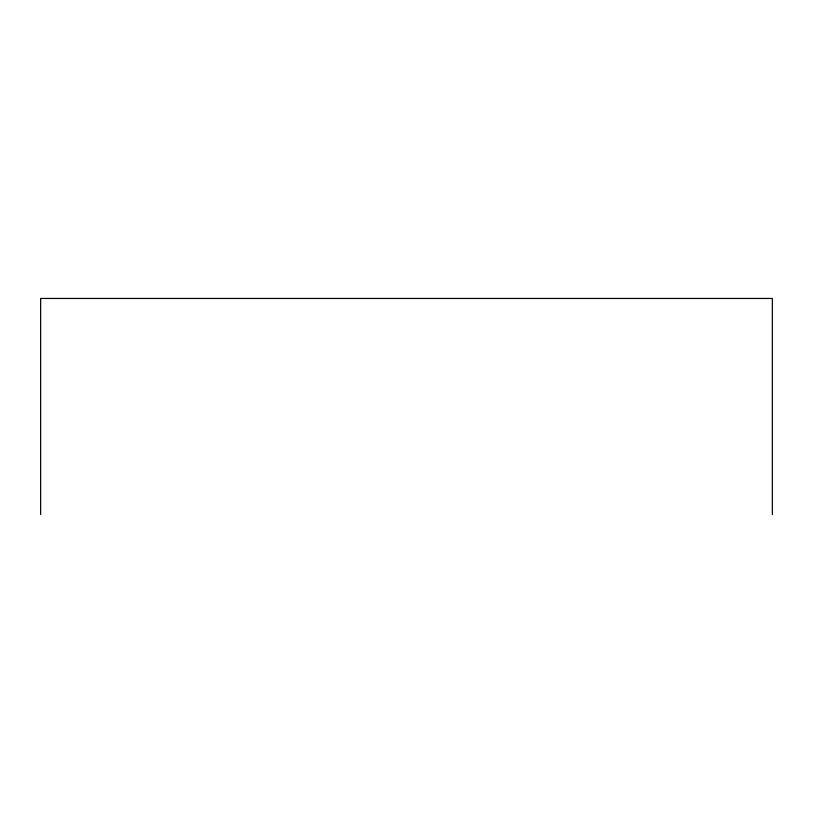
<?xml version="1.0" encoding="UTF-8"?>
<svg xmlns="http://www.w3.org/2000/svg" width="813" height="813" viewBox="0 0 813 813"><rect width="100%" height="100%" fill="white"/><g stroke="black" fill="none" stroke-linecap="round" stroke-linejoin="round"><path stroke-width="1.22" d="M772.35 514.548L772.35 298.452L40.65 298.452L40.65 514.548"/></g></svg>
